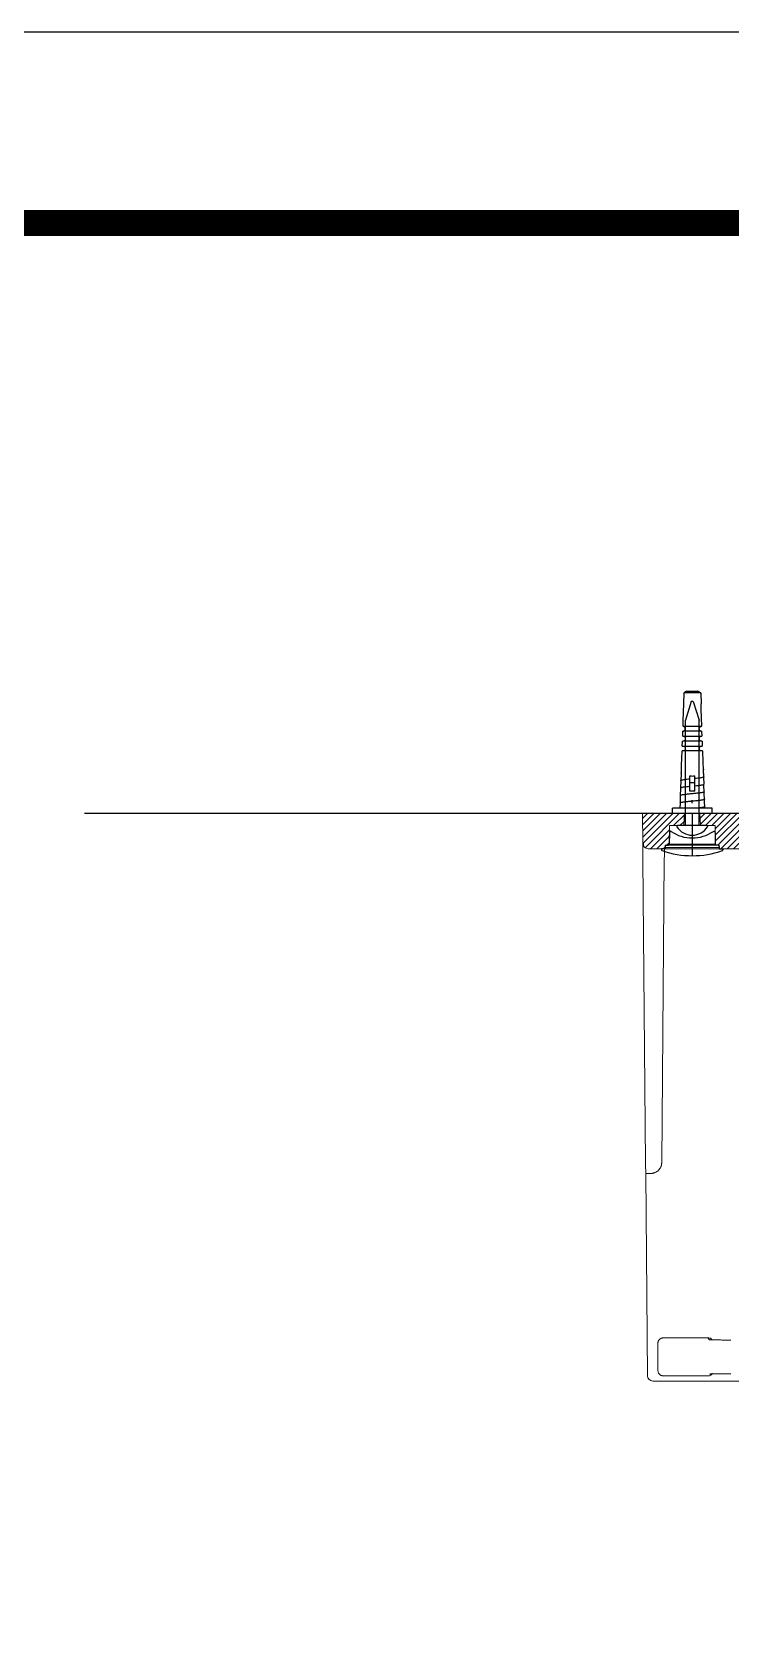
# Model space of a CAD drawing. Extents: x 0 to 3160, y 0 to 2315.
# Drawn here: x 645 to 841.7, y 1860.2 to 2315 of the extents above; entities that cross this region are included whole.
import ezdxf

# ---------------------------------------------------------------- set-up
doc = ezdxf.new("R2010")
doc.units = 0
doc.header["$LTSCALE"] = 10
doc.header["$MEASUREMENT"] = 0
doc.layers.get('0').update_dxf_attribs({"linetype": 'CONTINUOUS'})
for name, color, linetype in [('CASE', 7, 'CONTINUOUS'), ('M4스크류', 6, 'CONTINUOUS'), ('Screw Cap', 4, 'CONTINUOUS'), ('ㄱ PIPE', 4, 'CONTINUOUS')]:
    doc.layers.add(name, color=color, linetype=linetype)

msp = doc.modelspace()

# ---------------------------------------------------------------- hatches: boundary and pattern name
at = {"linetype": 'Continuous', "lineweight": 15}
h = msp.add_hatch(dxfattribs=at)
h.set_pattern_fill('ANSI31', scale=0.4, style=0)
h.set_pattern_definition([(225, (5851.479, 2034.5955), (0.8980256, -0.8980256), [])])
edge = h.paths.add_edge_path()
edge.add_arc((837.63, 2086.32), 0.3, 181, 270)
edge.add_line((837.63, 2086.02), (838.43, 2086.02))
edge.add_line((838.43, 2086.02), (838.44, 2085.32))
edge.add_arc((838.74, 2085.32), 0.3, 181, 270)
edge.add_line((838.74, 2085.02), (838.74, 2085.02))
edge.add_line((838.74, 2085.02), (850.7, 2085.02))
edge.add_spline(control_points=[(850.7, 2085.02), (852.35, 2086.62), (853.81, 2089.05), (849.81, 2092.01), (849.74, 2093.98), (850, 2095.02)], knot_values=[3.824127, 3.824127, 3.824127, 3.824127, 9.603777, 12.869492, 16.091806, 16.091806, 16.091806, 16.091806], degree=3, periodic=0)
edge.add_line((850, 2095.02), (832.98, 2095.02))
edge.add_line((832.98, 2095.02), (833.16, 2091.52))
edge.add_line((833.16, 2091.52), (837.24, 2091.52))
edge.add_line((837.24, 2091.52), (837.33, 2086.32))
h.paths.add_polyline_path([(816.91, 2086.51, 0.41166), (818.41, 2085.02), (822.92, 2085.02, 0.409111), (823.22, 2085.32), (823.23, 2086.02), (824.04, 2086.02, 0.408572), (824.34, 2086.32, 0.000462), (824.34, 2086.32), (824.43, 2091.52), (828.5, 2091.52), (828.68, 2095.02), (816.83, 2095.02)])

# ---------------------------------------------------------------- linework, layer by layer
at = {"ltscale": 0.5}
msp.add_line((659.63, 2095.02), (2174.68, 2095.02), dxfattribs=at)
at = {"color": 7, "linetype": 'Continuous', "lineweight": 18}
for p in [(665.42, 2095.02), (1034.23, 2095.02)]:
    msp.add_line(p, (680.33, 2095.02), dxfattribs=at)
at = {"color": 7, "linetype": 'Continuous', "lineweight": 15}
for p, q in [((816.91, 2086.51), (816.83, 2095.02)), ((826.83, 2095.02), (1256.83, 2095.02)), ((828.5, 2091.52), (828.68, 2095.02)), ((832.98, 2095.02), (833.16, 2091.52)), ((824.34, 2086.32), (824.43, 2091.52)), ((828.5, 2091.52), (824.43, 2091.52)), ((837.24, 2091.52), (833.16, 2091.52)), ((837.33, 2086.32), (837.24, 2091.52)), ((816.91, 2086.51), (817.11, 2086.51)), ((822.92, 2085.02), (818.41, 2085.02)), ((838.74, 2085.02), (822.92, 2085.02)), ((823.22, 2085.32), (823.23, 2086.02)), ((838.44, 2085.32), (823.22, 2085.32)), ((824.04, 2086.02), (823.23, 2086.02)), ((837.63, 2086.02), (824.04, 2086.02)), ((824.34, 2086.32), (837.33, 2086.32)), ((826.91, 2085.02), (1000.58, 2085.02)), ((838.43, 2086.02), (837.63, 2086.02)), ((838.43, 2086.02), (838.44, 2085.32)), ((817.69, 1996.51), (816.94, 2082.05)), ((822.96, 2082.05), (822.22, 1996.51)), ((818.21, 1936.51), (817.72, 1993.54)), ((822.66, 1947.17), (835.5, 1947.17)), ((835.66, 1946.68), (835.33, 1947.01)), ((821.17, 1937.98), (821.16, 1945.67)), ((819.71, 1935.02), (996.18, 1935.02)), ((835.49, 1936.48), (822.66, 1936.48))]:
    msp.add_line(p, q, dxfattribs=at)
at = {"color": 8, "linetype": 'Continuous', "lineweight": 15}
msp.add_line((835.5, 1947.17), (835.33, 1947.01), dxfattribs=at)
at = {"ltscale": 0.5}
msp.add_lwpolyline([(0, 0), (3159.52, 0), (3159.52, 2315.04), (0, 2315.04)], close=True, dxfattribs=at)
at = {"color": 5, "linetype": 'ByBlock', "lineweight": 200, "const_width": 7.28}
msp.add_lwpolyline([(50.81, 99.13), (3108.41, 99.13), (3108.41, 2261.29), (50.81, 2261.29)], close=True, dxfattribs=at)
at = {"color": 7, "linetype": 'Continuous', "lineweight": 15, "flags": 128}
msp.add_lwpolyline([(818.41, 2085.02), (818.11, 2085.05), (817.86, 2085.12)], dxfattribs=at)
at = {"color": 7, "linetype": 'Continuous', "lineweight": 15}
for centre, radius, start, end in [((818.41, 2086.52), 1.5, 180.5, 270), ((818.41, 2086.52), 1.5, 180.5, 270), ((822.92, 2085.32), 0.3, 270, 359), ((824.04, 2086.32), 0.3, 270, 359), ((837.63, 2086.32), 0.3, 181, 270), ((838.74, 2085.32), 0.3, 181, 270), ((818.47, 2036.55), 43.02, 269.0012, 270.9988), ((819.71, 1936.52), 1.5, 180.5, 270)]:
    msp.add_arc(centre, radius, start, end, dxfattribs=at)
for points, knots in [([(816.83, 2095.02), (816.83, 2095.02), (816.83, 2095.02), (816.85, 2095.02), (816.87, 2095.02), (816.9, 2095.02), (816.95, 2095.02), (817.03, 2095.02), (817.21, 2095.02), (817.52, 2095.02), (817.94, 2095.02), (818.62, 2095.02), (819.71, 2095.02), (821.05, 2095.02), (822.22, 2095.02), (823.13, 2095.02), (824.06, 2095.02), (824.89, 2095.02), (825.61, 2095.02), (826.22, 2095.02), (826.63, 2095.02), (826.83, 2095.02)], [0, 0, 0, 0, 0.019454, 0.038873, 0.058277, 0.077682, 0.097107, 0.11657, 0.178317, 0.240097, 0.304418, 0.368771, 0.500007, 0.631242, 0.695562, 0.759916, 0.821663, 0.883444, 0.922312, 0.961116, 1, 1, 1, 1]), ([(826.83, 2095.02), (826.73, 2095.02), (826.53, 2095.02), (826.22, 2095.02), (825.92, 2095.02), (825.61, 2095.02), (825.31, 2095.02), (824.79, 2095.02), (824.06, 2095.02), (823.13, 2095.02), (822.22, 2095.02), (821.05, 2095.02), (819.71, 2095.02), (818.62, 2095.02), (817.94, 2095.02), (817.52, 2095.02), (817.21, 2095.02), (817.01, 2095.02), (816.9, 2095.02), (816.84, 2095.02), (816.84, 2095.02), (816.83, 2095.02)], [0, 0, 0, 0, 0.019454, 0.038873, 0.058277, 0.077682, 0.097107, 0.11657, 0.178317, 0.240097, 0.304418, 0.368771, 0.500007, 0.631242, 0.695562, 0.759916, 0.821663, 0.883444, 0.922312, 0.961116, 1, 1, 1, 1]), ([(816.94, 2082.05), (816.94, 2082.12), (816.94, 2082.26), (816.94, 2082.47), (816.94, 2082.68), (816.94, 2082.89), (816.94, 2083.09), (816.93, 2083.3), (816.93, 2083.5), (816.93, 2083.77), (816.93, 2084.11), (816.92, 2084.5), (816.92, 2084.87), (816.92, 2085.21), (816.91, 2085.52), (816.91, 2085.79), (816.91, 2086.02), (816.91, 2086.2), (816.91, 2086.34), (816.91, 2086.44), (816.91, 2086.5), (816.91, 2086.51), (816.91, 2086.51)], [0, 0, 0, 0, 0.030246, 0.060294, 0.090212, 0.120064, 0.149919, 0.179844, 0.209904, 0.240166, 0.304421, 0.368751, 0.434356, 0.500038, 0.565643, 0.631324, 0.695578, 0.759907, 0.820184, 0.879935, 0.939696, 1, 1, 1, 1]), ([(817.1, 2086.51), (817.08, 2086.37), (817.05, 2086.09), (817.18, 2085.68), (817.46, 2085.33), (817.73, 2085.19), (817.87, 2085.12)], [0, 0, 0, 0, 0.246673, 0.499682, 0.753075, 1, 1, 1, 1]), ([(818.41, 2085.02), (818.41, 2085.02), (818.41, 2085.02), (818.43, 2085.02), (818.47, 2085.02), (818.56, 2085.02), (818.73, 2085.02), (819, 2085.02), (819.34, 2085.02), (819.92, 2085.02), (820.85, 2085.02), (822.01, 2085.02), (823.01, 2085.02), (823.75, 2085.02), (824.52, 2085.02), (825.27, 2085.02), (825.96, 2085.02), (826.48, 2085.02), (826.78, 2085.02), (826.91, 2085.02)], [0, 0, 0, 0, 0.020334, 0.046542, 0.078619, 0.116565, 0.185242, 0.240092, 0.299666, 0.368767, 0.500004, 0.631242, 0.700341, 0.759917, 0.814765, 0.883444, 0.932729, 0.971584, 1, 1, 1, 1]), ([(826.91, 2085.02), (826.81, 2085.02), (826.61, 2085.02), (826.26, 2085.02), (825.83, 2085.02), (825.22, 2085.02), (824.52, 2085.02), (823.75, 2085.02), (823.01, 2085.02), (822.01, 2085.02), (820.85, 2085.02), (819.92, 2085.02), (819.34, 2085.02), (819, 2085.02), (818.73, 2085.02), (818.55, 2085.02), (818.45, 2085.02), (818.41, 2085.02), (818.41, 2085.02), (818.41, 2085.02)], [0, 0, 0, 0, 0.020334, 0.046542, 0.078619, 0.116565, 0.185242, 0.240092, 0.299666, 0.368767, 0.500004, 0.631242, 0.700341, 0.759917, 0.814765, 0.883444, 0.932729, 0.971584, 1, 1, 1, 1]), ([(817.72, 1993.54), (817.72, 1993.59), (817.72, 1993.7), (817.71, 1993.86), (817.71, 1994.02), (817.71, 1994.17), (817.71, 1994.33), (817.71, 1994.48), (817.71, 1994.77), (817.7, 1995.18), (817.7, 1995.66), (817.7, 1996.04), (817.69, 1996.27), (817.69, 1996.4), (817.69, 1996.46), (817.69, 1996.5), (817.69, 1996.51), (817.69, 1996.51)], [0, 0, 0, 0, 0.034565, 0.068886, 0.103062, 0.137192, 0.171377, 0.205716, 0.240308, 0.370114, 0.500034, 0.629839, 0.759757, 0.820064, 0.879851, 0.939651, 1, 1, 1, 1]), ([(822.22, 1996.51), (822.22, 1996.46), (822.21, 1996.35), (822.2, 1996.19), (822.18, 1996.03), (822.14, 1995.87), (822.11, 1995.72), (822.06, 1995.56), (821.95, 1995.27), (821.73, 1994.86), (821.34, 1994.39), (820.87, 1994.01), (820.42, 1993.78), (820.05, 1993.65), (819.78, 1993.58), (819.5, 1993.54), (819.31, 1993.54), (819.22, 1993.54)], [0, 0, 0, 0, 0.034565, 0.068886, 0.103062, 0.137192, 0.171377, 0.205716, 0.240308, 0.370114, 0.500034, 0.629839, 0.759757, 0.820064, 0.879851, 0.939651, 1, 1, 1, 1]), ([(821.16, 1945.67), (821.16, 1945.71), (821.16, 1945.79), (821.18, 1945.9), (821.2, 1946.01), (821.23, 1946.12), (821.29, 1946.29), (821.4, 1946.5), (821.59, 1946.74), (821.83, 1946.93), (822.07, 1947.06), (822.29, 1947.13), (822.47, 1947.16), (822.6, 1947.17), (822.66, 1947.17)], [0, 0, 0, 0, 0.048339, 0.096272, 0.144073, 0.192018, 0.240383, 0.370164, 0.500127, 0.62985, 0.759822, 0.840018, 0.919649, 1, 1, 1, 1]), ([(835.5, 1947.17), (835.62, 1947.16), (835.82, 1947.14), (836.05, 1947.01), (836.21, 1946.88), (836.32, 1946.75), (836.37, 1946.66), (836.38, 1946.63)], [0, 0, 0, 0, 0.34417, 0.531004, 0.718296, 0.905133, 1, 1, 1, 1]), ([(841.66, 1946.57), (841.58, 1946.57), (841.44, 1946.57), (841.22, 1946.57), (841.01, 1946.57), (840.79, 1946.57), (840.46, 1946.58), (840.01, 1946.58), (839.46, 1946.58), (838.92, 1946.59), (838.22, 1946.59), (837.42, 1946.6), (836.77, 1946.62), (836.36, 1946.63), (836.1, 1946.64), (835.91, 1946.65), (835.78, 1946.66), (835.71, 1946.66), (835.67, 1946.67), (835.66, 1946.67), (835.66, 1946.68)], [0, 0, 0, 0, 0.02337, 0.046699, 0.070017, 0.093355, 0.116744, 0.178495, 0.240303, 0.304568, 0.368891, 0.499981, 0.631076, 0.695347, 0.759675, 0.821434, 0.88325, 0.922177, 0.961047, 1, 1, 1, 1]), ([(822.38, 1936.51), (822.34, 1936.52), (822.26, 1936.54), (822.14, 1936.58), (822.02, 1936.62), (821.87, 1936.7), (821.69, 1936.83), (821.5, 1937.02), (821.35, 1937.24), (821.24, 1937.48), (821.18, 1937.73), (821.17, 1937.9), (821.17, 1937.98)], [0, 0, 0, 0, 0.060829, 0.121252, 0.181695, 0.242587, 0.371227, 0.500102, 0.628725, 0.757618, 0.878727, 1, 1, 1, 1]), ([(822.66, 1936.48), (822.62, 1936.48), (822.52, 1936.49), (822.43, 1936.5), (822.38, 1936.51)], [0, 0, 0, 0, 0.500872, 1, 1, 1, 1]), ([(835.72, 1936.51), (835.69, 1936.5), (835.61, 1936.49), (835.53, 1936.48), (835.49, 1936.48)], [0, 0, 0, 0, 0.499109, 1, 1, 1, 1]), ([(835.66, 1936.97), (835.66, 1936.97), (835.66, 1936.98), (835.68, 1936.98), (835.7, 1936.98), (835.74, 1936.99), (835.8, 1936.99), (835.91, 1937), (836.1, 1937.01), (836.36, 1937.02), (836.77, 1937.03), (837.42, 1937.05), (838.22, 1937.06), (838.92, 1937.06), (839.46, 1937.07), (840.01, 1937.07), (840.51, 1937.07), (840.93, 1937.08), (841.29, 1937.08), (841.54, 1937.08), (841.66, 1937.08)], [0, 0, 0, 0, 0.023374, 0.046706, 0.070028, 0.093369, 0.116761, 0.178521, 0.240336, 0.304608, 0.368935, 0.50003, 0.63112, 0.695386, 0.759708, 0.82146, 0.883267, 0.922189, 0.961053, 1, 1, 1, 1]), ([(836.46, 1937.28), (836.45, 1937.24), (836.43, 1937.09), (836.29, 1936.85), (836.04, 1936.62), (835.83, 1936.55), (835.72, 1936.51)], [0, 0, 0, 0, 0.104898, 0.408828, 0.712749, 1, 1, 1, 1])]:
    msp.add_open_spline(points, degree=3, knots=knots, dxfattribs=at)
msp.add_open_spline([(822.96, 2082.05), (822.97, 2083.49), (822.98, 2084.75), (822.98, 2084.98)], degree=3, dxfattribs=at)
at = {"layer": 'CASE', "color": 7, "linetype": 'Continuous', "lineweight": 15}
msp.add_line((820.33, 2095.02), (816.83, 2095.02), dxfattribs=at)
msp.add_open_spline([(820.33, 2095.02), (820.33, 2095.02), (820.33, 2095.02), (820.35, 2095.02), (820.37, 2095.02), (820.4, 2095.02), (820.46, 2095.02), (820.57, 2095.02), (820.78, 2095.02), (821.05, 2095.02), (821.5, 2095.02), (822.2, 2095.02), (823.07, 2095.02), (823.84, 2095.02), (824.43, 2095.02), (825.03, 2095.02), (825.57, 2095.02), (826.04, 2095.02), (826.43, 2095.02), (826.7, 2095.02), (826.83, 2095.02)], degree=3, knots=[0, 0, 0, 0, 0.023339, 0.046634, 0.069919, 0.093222, 0.116577, 0.178319, 0.240112, 0.304425, 0.368789, 0.500024, 0.631256, 0.695564, 0.759925, 0.82166, 0.883447, 0.92231, 0.961113, 1, 1, 1, 1], dxfattribs=at)
at = {"layer": 'M4스크류'}
for p, q in [((830.53, 2126.52), (828.93, 2121.19)), ((831.13, 2126.52), (830.53, 2126.52)), ((831.13, 2126.52), (832.73, 2121.19)), ((828.93, 2091.52), (828.93, 2121.19)), ((832.73, 2091.52), (832.73, 2121.19)), ((830.83, 2095.02), (830.83, 2082.9)), ((834.98, 2091.52), (826.68, 2091.52))]:
    msp.add_line(p, q, dxfattribs=at)
for centre, radius, start, end in [((826.68, 2091.32), 0.2, 90, 212.0468), ((830.83, 2093.92), 5.1, 212.0468, 327.9532), ((834.98, 2091.32), 0.2, 327.9532, 90)]:
    msp.add_arc(centre, radius, start, end, dxfattribs=at)
at = {"layer": 'Screw Cap'}
for p, q in [((824.4, 2089.52), (824.33, 2086.22)), ((824.58, 2089.83), (824.4, 2089.52)), ((837.08, 2089.83), (837.26, 2089.52)), ((837.26, 2089.52), (837.33, 2086.22)), ((823.21, 2085.02), (822.21, 2085.02)), ((822.21, 2085.02), (822.21, 2084.66)), ((823.22, 2085.63), (823.21, 2085.02)), ((823.62, 2086.02), (824.13, 2086.02)), ((838.04, 2086.02), (837.53, 2086.02)), ((838.44, 2085.63), (838.45, 2085.02)), ((838.45, 2085.02), (839.45, 2085.02)), ((839.45, 2085.02), (839.45, 2084.66))]:
    msp.add_line(p, q, dxfattribs=at)
for centre, radius, start, end in [((824.76, 2089.73), 0.2, 55.1039, 149.7773), ((830.83, 2098.45), 10.42, 235.1039, 304.8961), ((836.91, 2089.73), 0.2, 30.2227, 124.8961), ((822.41, 2084.66), 0.2, 180, 250.5697), ((830.83, 2108.53), 25.5, 250.5697, 289.4303), ((823.62, 2085.62), 0.4, 90, 179), ((824.13, 2086.22), 0.2, 270, 359), ((837.53, 2086.22), 0.2, 181, 270), ((838.04, 2085.62), 0.4, 1, 90), ((839.25, 2084.66), 0.2, 289.4303, 0)]:
    msp.add_arc(centre, radius, start, end, dxfattribs=at)
at = {"layer": 'ㄱ PIPE'}
for p, q in [((828.47, 2128.89), (828.36, 2125.82)), ((833.2, 2128.89), (828.47, 2128.89)), ((829.26, 2129.44), (832.41, 2129.44)), ((833.2, 2128.89), (833.3, 2125.82)), ((828.36, 2125.82), (828.46, 2125.82)), ((833.2, 2125.82), (833.3, 2125.82)), ((828.03, 2113.9), (828.08, 2115.33)), ((833.58, 2115.33), (828.08, 2115.33)), ((828.13, 2116.72), (828.18, 2118.13)), ((828.13, 2116.72), (833.53, 2116.72)), ((833.48, 2118.13), (828.18, 2118.13)), ((828.23, 2119.52), (833.43, 2119.52)), ((833.48, 2118.13), (833.53, 2116.72)), ((833.58, 2115.33), (833.64, 2113.9)), ((827.83, 2108.48), (827.98, 2112.56)), ((833.68, 2112.56), (827.98, 2112.56)), ((828.03, 2113.9), (833.64, 2113.9)), ((833.68, 2112.56), (833.8, 2109.44)), ((827.67, 2106.22), (827.6, 2104.23)), ((827.66, 2106.2), (827.67, 2106.2)), ((827.75, 2106.22), (827.67, 2106.22)), ((827.76, 2106.38), (827.83, 2108.29)), ((827.76, 2106.37), (827.76, 2106.38)), ((827.78, 2108.3), (827.83, 2108.27)), ((827.83, 2108.45), (827.83, 2108.48)), ((827.83, 2108.33), (827.83, 2108.45)), ((827.83, 2108.29), (827.83, 2108.33)), ((833.8, 2109.44), (833.8, 2109.39)), ((833.8, 2109.39), (833.8, 2109.34)), ((833.8, 2109.34), (833.87, 2107.43)), ((833.87, 2107.43), (833.87, 2107.42)), ((833.87, 2107.42), (833.88, 2107.2)), ((833.88, 2107.2), (833.96, 2107.25)), ((833.88, 2107.2), (833.91, 2106.22)), ((833.99, 2106.22), (833.91, 2106.22)), ((833.99, 2106.22), (834.02, 2105.29)), ((827.53, 2102.01), (827.46, 2100.01)), ((827.6, 2104.1), (827.53, 2102.12)), ((830.13, 2101.26), (830.13, 2105.55)), ((831.53, 2103.59), (830.13, 2103.59)), ((831.53, 2101.26), (831.53, 2105.55)), ((834.03, 2105.15), (834.1, 2103.18)), ((834.33, 2096.42), (834.1, 2103.05)), ((827.38, 2097.84), (827.33, 2096.42)), ((827.45, 2099.92), (827.38, 2097.9)), ((831.53, 2101.26), (830.13, 2101.26)), ((830.83, 2098.39), (830.83, 2098.73)), ((830.83, 2097.82), (830.83, 2098.39)), ((825.23, 2095.02), (825.23, 2096.42)), ((836.43, 2096.42), (825.23, 2096.42)), ((825.23, 2095.02), (836.43, 2095.02)), ((836.43, 2095.02), (836.43, 2096.42))]:
    msp.add_line(p, q, dxfattribs=at)
for centre, radius, start, end in [((831.81, 2124.95), 5.16, 119.6258, 130.3591), ((829.85, 2124.95), 5.16, 49.6409, 60.3742), ((828.12, 2118.88), 0.755, 274.6112, 288.6871), ((828.19, 2118.82), 0.666, 345.4868, 359.9497), ((828.27, 2116.02), 0.665, 0.075, 16.3556), ((828.27, 2116.02), 0.663, 345.1898, 359.9404), ((833.39, 2116.02), 0.665, 163.6456, 179.9235), ((833.39, 2116.02), 0.663, 180.0585, 194.811), ((833.48, 2118.82), 0.666, 180.0482, 194.5091), ((833.54, 2118.88), 0.754, 251.3117, 265.3932), ((828.27, 2113.22), 0.664, 0.0647, 15.3993), ((828.27, 2113.22), 0.664, 344.0446, 359.927), ((833.39, 2113.22), 0.664, 164.6013, 179.9346), ((833.39, 2113.22), 0.664, 180.0726, 195.9557), ((827.82, 2106.51), 0.349, 242.1008, 242.4647), ((828.15, 2105.21), 1.22, 107.6221, 108.5225), ((833.95, 2103.32), 0.307, 297.4078, 300.1551)]:
    msp.add_arc(centre, radius, start, end, dxfattribs=at)
msp.add_ellipse((830.83, 2107.71), major_axis=(-3.1, 0), ratio=0.716891, start_param=1.343379, end_param=1.798213, dxfattribs=at)
for points in [[(828.23, 2119.52), (828.31, 2121.62), (828.38, 2123.72), (828.46, 2125.82)], [(833.2, 2125.82), (833.28, 2123.72), (833.36, 2121.62), (833.43, 2119.52)]]:
    msp.add_open_spline(points, degree=3, dxfattribs=at)
for points, knots in [([(828.85, 2118.82), (828.85, 2118.91), (828.82, 2119.08), (828.68, 2119.29), (828.48, 2119.45), (828.31, 2119.5), (828.23, 2119.52)], [0, 0, 0, 0, 0.249869, 0.499812, 0.749865, 1, 1, 1, 1]), ([(828.92, 2115.85), (828.88, 2115.72), (828.72, 2115.47), (828.46, 2115.35), (828.32, 2115.33)], [0, 0, 0, 0, 0.499543, 1, 1, 1, 1]), ([(828.34, 2116.71), (828.47, 2116.69), (828.72, 2116.57), (828.87, 2116.34), (828.91, 2116.21)], [0, 0, 0, 0, 0.500401, 1, 1, 1, 1]), ([(828.83, 2118.66), (828.8, 2118.54), (828.68, 2118.33), (828.47, 2118.2), (828.36, 2118.16)], [0, 0, 0, 0, 0.499679, 1, 1, 1, 1]), ([(832.75, 2116.21), (832.79, 2116.34), (832.94, 2116.57), (833.2, 2116.69), (833.33, 2116.71)], [0, 0, 0, 0, 0.499583, 1, 1, 1, 1]), ([(833.34, 2115.33), (833.2, 2115.35), (832.94, 2115.47), (832.78, 2115.72), (832.75, 2115.85)], [0, 0, 0, 0, 0.500456, 1, 1, 1, 1]), ([(832.81, 2118.82), (832.81, 2118.91), (832.84, 2119.08), (832.98, 2119.29), (833.19, 2119.45), (833.35, 2119.5), (833.43, 2119.52)], [0, 0, 0, 0, 0.249875, 0.499813, 0.749838, 1, 1, 1, 1]), ([(833.3, 2118.16), (833.19, 2118.2), (832.98, 2118.33), (832.86, 2118.54), (832.83, 2118.66)], [0, 0, 0, 0, 0.500315, 1, 1, 1, 1]), ([(828.37, 2113.9), (828.5, 2113.87), (828.74, 2113.75), (828.88, 2113.52), (828.91, 2113.4)], [0, 0, 0, 0, 0.500367, 1, 1, 1, 1]), ([(828.91, 2113.04), (828.88, 2112.93), (828.75, 2112.72), (828.54, 2112.59), (828.42, 2112.56)], [0, 0, 0, 0, 0.499704, 1, 1, 1, 1]), ([(832.75, 2113.4), (832.78, 2113.52), (832.93, 2113.75), (833.17, 2113.87), (833.29, 2113.9)], [0, 0, 0, 0, 0.499633, 1, 1, 1, 1]), ([(833.24, 2112.56), (833.13, 2112.59), (832.91, 2112.72), (832.78, 2112.93), (832.75, 2113.04)], [0, 0, 0, 0, 0.500295, 1, 1, 1, 1]), ([(827.76, 2106.37), (827.72, 2106.36), (827.67, 2106.34), (827.62, 2106.31), (827.6, 2106.29), (827.6, 2106.27), (827.61, 2106.24), (827.63, 2106.22), (827.65, 2106.21), (827.66, 2106.2)], [0, 0, 0, 0, 0.379488, 0.510506, 0.607515, 0.683023, 0.760786, 0.862936, 1, 1, 1, 1]), ([(827.83, 2108.45), (827.8, 2108.44), (827.77, 2108.43), (827.73, 2108.4), (827.72, 2108.38), (827.72, 2108.35), (827.73, 2108.33), (827.75, 2108.31), (827.77, 2108.3), (827.78, 2108.3)], [0, 0, 0, 0, 0.348814, 0.468764, 0.560474, 0.639941, 0.730031, 0.84748, 1, 1, 1, 1]), ([(827.9, 2108.48), (827.9, 2108.48), (827.87, 2108.47), (827.85, 2108.46), (827.83, 2108.45)], [0, 0, 0, 0, 0.269435, 1, 1, 1, 1]), ([(833.8, 2109.44), (833.8, 2109.43), (833.81, 2109.41), (833.8, 2109.4), (833.8, 2109.39)], [0, 0, 0, 0, 0.505744, 1, 1, 1, 1]), ([(833.87, 2107.42), (833.9, 2107.41), (833.95, 2107.39), (834, 2107.36), (834.02, 2107.34), (834.03, 2107.31), (834.02, 2107.29), (834, 2107.27), (833.98, 2107.26), (833.96, 2107.25)], [0, 0, 0, 0, 0.378828, 0.50927, 0.605736, 0.680799, 0.758683, 0.861604, 1, 1, 1, 1]), ([(833.96, 2107.25), (833.96, 2107.25), (833.93, 2107.23), (833.9, 2107.22), (833.88, 2107.21)], [0, 0, 0, 0, 0.217103, 1, 1, 1, 1]), ([(827.53, 2102.12), (827.51, 2102.11), (827.47, 2102.08), (827.49, 2102.04), (827.51, 2102.02), (827.52, 2102.01)], [0, 0, 0, 0, 0.499346, 0.704042, 1, 1, 1, 1]), ([(827.65, 2102.17), (827.64, 2102.17), (827.6, 2102.16), (827.55, 2102.14), (827.53, 2102.12)], [0, 0, 0, 0, 0.301192, 1, 1, 1, 1]), ([(827.6, 2104.23), (827.58, 2104.22), (827.56, 2104.21), (827.53, 2104.17), (827.56, 2104.13), (827.58, 2104.11), (827.6, 2104.1)], [0, 0, 0, 0, 0.307437, 0.503876, 0.697777, 1, 1, 1, 1]), ([(827.71, 2104.28), (827.7, 2104.27), (827.66, 2104.26), (827.63, 2104.25), (827.6, 2104.23)], [0, 0, 0, 0, 0.290773, 1, 1, 1, 1]), ([(830.13, 2102.52), (829.86, 2102.49), (829.35, 2102.44), (828.65, 2102.36), (828.15, 2102.29), (827.83, 2102.22), (827.71, 2102.19), (827.65, 2102.17)], [0, 0, 0, 0, 0.328302, 0.616296, 0.844922, 0.932372, 1, 1, 1, 1]), ([(830.13, 2104.62), (829.87, 2104.59), (829.37, 2104.54), (828.69, 2104.46), (828.2, 2104.39), (827.89, 2104.32), (827.77, 2104.29), (827.71, 2104.28)], [0, 0, 0, 0, 0.32754, 0.615014, 0.843903, 0.931689, 1, 1, 1, 1]), ([(834.03, 2105.15), (833.99, 2105.13), (833.88, 2105.09), (833.69, 2105.05), (833.45, 2105), (833.14, 2104.95), (832.79, 2104.91), (832.25, 2104.84), (831.83, 2104.8), (831.53, 2104.77)], [0, 0, 0, 0, 0.053308, 0.130726, 0.231297, 0.353196, 0.494003, 0.650922, 1, 1, 1, 1]), ([(834.09, 2103.05), (834.05, 2103.03), (833.94, 2103), (833.75, 2102.95), (833.49, 2102.9), (833.18, 2102.85), (832.82, 2102.81), (832.27, 2102.74), (831.83, 2102.69), (831.53, 2102.66)], [0, 0, 0, 0, 0.052672, 0.129778, 0.230167, 0.352061, 0.49308, 0.650248, 1, 1, 1, 1]), ([(834.03, 2105.29), (834.04, 2105.28), (834.07, 2105.26), (834.1, 2105.22), (834.08, 2105.17), (834.05, 2105.16), (834.03, 2105.15)], [0, 0, 0, 0, 0.311179, 0.506036, 0.696613, 1, 1, 1, 1]), ([(834.1, 2103.18), (834.12, 2103.16), (834.16, 2103.14), (834.15, 2103.1), (834.13, 2103.08), (834.12, 2103.07), (834.1, 2103.06)], [0, 0, 0, 0, 0.499266, 0.592782, 0.701196, 1, 1, 1, 1]), ([(827.38, 2097.9), (827.37, 2097.89), (827.36, 2097.87), (827.37, 2097.85), (827.38, 2097.84)], [0, 0, 0, 0, 0.51074, 1, 1, 1, 1]), ([(827.53, 2097.97), (827.5, 2097.96), (827.45, 2097.94), (827.4, 2097.91), (827.38, 2097.9)], [0, 0, 0, 0, 0.606571, 1, 1, 1, 1]), ([(827.45, 2100.01), (827.44, 2100), (827.41, 2099.97), (827.44, 2099.93), (827.45, 2099.92)], [0, 0, 0, 0, 0.502768, 1, 1, 1, 1]), ([(827.59, 2100.07), (827.56, 2100.06), (827.52, 2100.05), (827.47, 2100.02), (827.45, 2100.01)], [0, 0, 0, 0, 0.584487, 1, 1, 1, 1]), ([(830.83, 2098.39), (830.47, 2098.36), (829.79, 2098.29), (828.97, 2098.21), (828.39, 2098.13), (828.04, 2098.08), (827.76, 2098.03), (827.6, 2097.99), (827.53, 2097.97)], [0, 0, 0, 0, 0.324059, 0.616628, 0.741961, 0.849254, 0.935862, 1, 1, 1, 1]), ([(834.15, 2100.95), (834.1, 2100.93), (833.97, 2100.89), (833.74, 2100.84), (833.42, 2100.78), (833.04, 2100.73), (832.59, 2100.67), (831.91, 2100.6), (831.02, 2100.51), (829.95, 2100.41), (829.1, 2100.32), (828.5, 2100.24), (828.13, 2100.19), (827.83, 2100.14), (827.66, 2100.1), (827.59, 2100.07)], [0, 0, 0, 0, 0.024241, 0.060986, 0.109567, 0.168723, 0.236981, 0.312476, 0.477022, 0.644845, 0.798119, 0.864133, 0.92069, 0.966315, 1, 1, 1, 1]), ([(834.21, 2098.85), (834.19, 2098.84), (834.13, 2098.82), (833.99, 2098.78), (833.76, 2098.73), (833.42, 2098.68), (833, 2098.62), (832.52, 2098.56), (831.79, 2098.49), (831.22, 2098.43), (830.83, 2098.39)], [0, 0, 0, 0, 0.021732, 0.050251, 0.127335, 0.229799, 0.354748, 0.498631, 0.657287, 1, 1, 1, 1]), ([(834.17, 2100.97), (834.17, 2100.97), (834.16, 2100.96), (834.16, 2100.96), (834.15, 2100.95)], [0, 0, 0, 0, 0.23238, 1, 1, 1, 1]), ([(834.17, 2101.07), (834.19, 2101.06), (834.22, 2101.03), (834.2, 2100.99), (834.18, 2100.98), (834.17, 2100.97)], [0, 0, 0, 0, 0.499933, 0.707275, 1, 1, 1, 1]), ([(834.25, 2098.88), (834.25, 2098.88), (834.23, 2098.87), (834.22, 2098.86), (834.21, 2098.85)], [0, 0, 0, 0, 0.214272, 1, 1, 1, 1]), ([(834.24, 2098.96), (834.26, 2098.95), (834.28, 2098.92), (834.26, 2098.89), (834.25, 2098.88)], [0, 0, 0, 0, 0.514194, 1, 1, 1, 1]), ([(834.27, 2096.76), (834.23, 2096.74), (834.15, 2096.71), (833.99, 2096.67), (833.78, 2096.63), (833.42, 2096.57), (832.88, 2096.5), (832.42, 2096.45), (832.16, 2096.42)], [0, 0, 0, 0, 0.053557, 0.130132, 0.22894, 0.348774, 0.644637, 1, 1, 1, 1]), ([(834.32, 2096.8), (834.32, 2096.79), (834.3, 2096.78), (834.28, 2096.76), (834.27, 2096.76)], [0, 0, 0, 0, 0.197038, 1, 1, 1, 1]), ([(834.32, 2096.84), (834.32, 2096.83), (834.33, 2096.82), (834.32, 2096.8), (834.32, 2096.8)], [0, 0, 0, 0, 0.495865, 1, 1, 1, 1])]:
    msp.add_open_spline(points, degree=3, knots=knots, dxfattribs=at)

doc.saveas('drawing.dxf')
